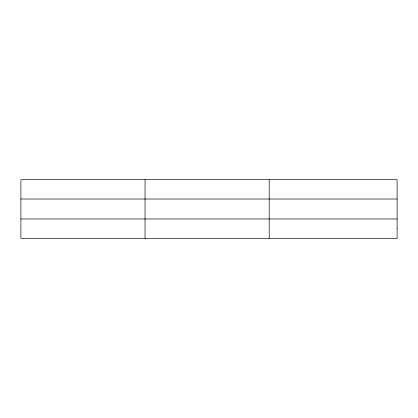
<?xml version="1.0" encoding="UTF-8"?>
<svg xmlns="http://www.w3.org/2000/svg" width="418" height="418" viewBox="0 0 418 418"><rect width="100%" height="100%" fill="white"/><g stroke="black" fill="none" stroke-linecap="round" stroke-linejoin="round"><path stroke-width="0.63" d="M145.046 238.37L145.046 179.63M269.192 238.37L269.192 179.63M20.9 199.015L397.1 199.015M20.9 218.985L397.1 218.985M397.1 228.677L397.1 238.37L20.9 238.37L20.9 179.63L397.1 179.63L397.1 228.677"/></g></svg>
